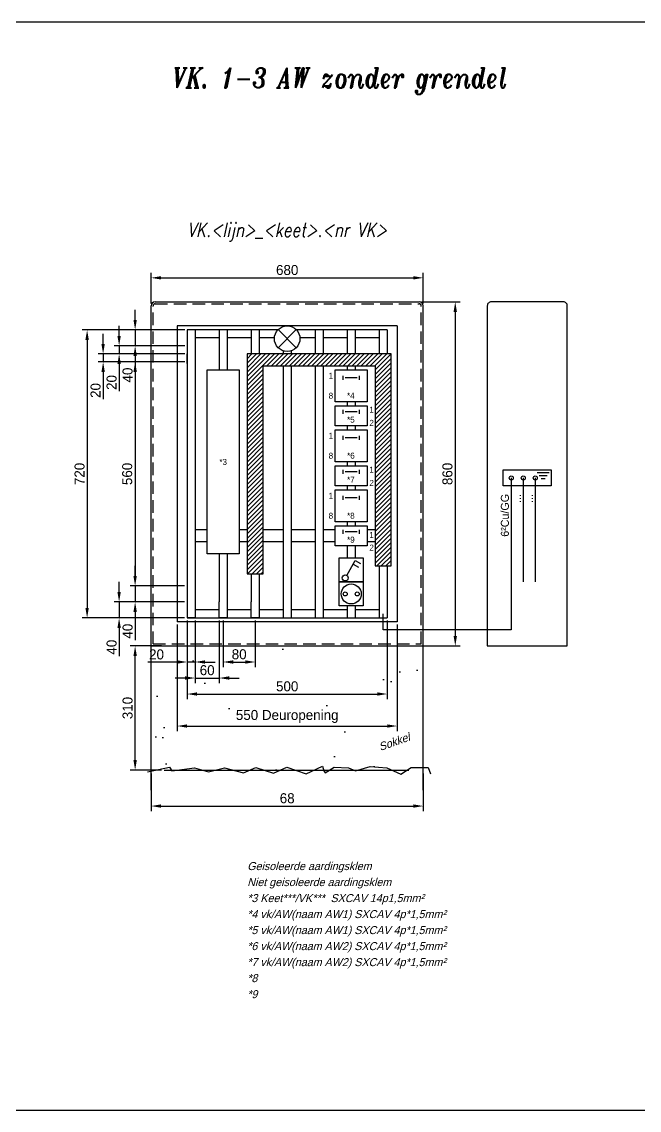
# Model space of a CAD drawing. Header units: millimetres. Extents: x -443 to 5136, y -2580 to 8636.
# Drawn here: x 138.7 to 293, y -136 to 136 of the extents above; entities that cross this region are included whole.
import ezdxf
from ezdxf.enums import TextEntityAlignment as Align

# ---------------------------------------------------------------- set-up
doc = ezdxf.new("R2010")
doc.units = ezdxf.units.MM
doc.linetypes.add('HIDDEN2', pattern=[4.6875, 3.125, -1.5625])
doc.layers.add('noprint', color=40, linetype='Continuous', plot=False)
doc.styles.add('ISO', font='isoplus')
doc.styles.add('ISO2S', font='isoplus', dxfattribs={"oblique": 15, "height": 2})
doc.styles.add('isoplus', font='isoplus.shx')
doc.styles.add('ITALICT', font='italict', dxfattribs={"width": 0.8})
doc.styles.add('MONO_8', font='monotxt', dxfattribs={"width": 0.8})
doc.styles.get("Standard").update_dxf_attribs({"font": 'isoplus.shx'})
doc.dimstyles.new('ISO-25', dxfattribs={"dimtxt": 2.5, "dimasz": 2.5, "dimexe": 1.25, "dimexo": 0.625, "dimtad": 1, "dimtxsty": 'Standard', "dimcen": 2.5, "dimadec": 0, "dimazin": 0, "dimtfac": 1, "dimtmove": 0, "dimatfit": 3, "dimfxl": 1, "dimarcsym": 0})

# ---------------------------------------------------------------- blocks, each defined once
blk = doc.blocks.new('paginalayout')
at = {"layer": 'noprint', "linetype": 'Continuous'}
for p, q in [((0, 136), (190, 136)), ((190, 136), (400, 136))]:
    blk.add_line(p, q, dxfattribs=at)
at = {"layer": 'noprint'}
blk.add_line((-136, -136), (5000, -136), dxfattribs=at)
blk = doc.blocks.new('*D192')
at = {"color": 0, "lineweight": -2, "transparency": 16777216}
for p, q in [((-9, 78.62), (-9, 86.25)), ((-6.5, 85), (56.5, 85)), ((59, 78.62), (59, 86.25))]:
    blk.add_line(p, q, dxfattribs=at)
at = {"color": 0, "transparency": 16777216}
for points in [[(-6.5, 85.42), (-6.5, 84.58), (-9, 85)], [(56.5, 85.42), (56.5, 84.58), (59, 85)]]:
    blk.add_solid(points, dxfattribs=at)
at = {"layer": 'Defpoints', "color": 0, "transparency": 16777216}
for p in [(59, 85), (-9, 78), (59, 78)]:
    blk.add_point(p, dxfattribs=at)
at = {"color": 0, "transparency": 16777216, "insert": (25, 86.94), "char_height": 2.5, "attachment_point": 5}
blk.add_mtext('680', dxfattribs=at)
blk = doc.blocks.new('*D177')
at = {"color": 0, "lineweight": -2, "transparency": 16777216}
for p, q in [((-6.4, -7), (-14.25, -7)), ((-13, -35.5), (-13, -9.5)), ((-6.4, -38), (-14.25, -38))]:
    blk.add_line(p, q, dxfattribs=at)
at = {"color": 0, "transparency": 16777216}
for points in [[(-13.42, -9.5), (-12.58, -9.5), (-13, -7)], [(-13.42, -35.5), (-12.58, -35.5), (-13, -38)]]:
    blk.add_solid(points, dxfattribs=at)
at = {"layer": 'Defpoints', "color": 0, "transparency": 16777216}
for p in [(-13, -7), (-5.78, -7), (-5.78, -38)]:
    blk.add_point(p, dxfattribs=at)
at = {"color": 0, "transparency": 16777216, "insert": (-14.88, -22.5), "char_height": 2.5, "attachment_point": 5, "rotation": 90}
blk.add_mtext('310', dxfattribs=at)
blk = doc.blocks.new('*D178')
at = {"color": 0, "lineweight": -2, "transparency": 16777216}
for p, q in [((-9, -38.87), (-9, -48.25)), ((59, -38.87), (59, -48.25)), ((-6.5, -47), (56.5, -47))]:
    blk.add_line(p, q, dxfattribs=at)
at = {"color": 0, "transparency": 16777216}
for points in [[(-6.5, -46.58), (-6.5, -47.42), (-9, -47)], [(56.5, -46.58), (56.5, -47.42), (59, -47)]]:
    blk.add_solid(points, dxfattribs=at)
at = {"layer": 'Defpoints', "color": 0, "transparency": 16777216}
for p in [(-9, -38.24), (59, -38.24), (59, -47)]:
    blk.add_point(p, dxfattribs=at)
at = {"color": 0, "transparency": 16777216, "insert": (25, -45.06), "char_height": 2.5, "attachment_point": 5}
blk.add_mtext('68', dxfattribs=at)
blk = doc.blocks.new('*D179')
at = {"color": 0, "lineweight": -2, "transparency": 16777216}
for p, q in [((-13, 74.5), (-13, 77)), ((-0.62, 72), (-14.25, 72)), ((-13, 72), (-13, 68)), ((-0.62, 68), (-14.25, 68)), ((-13, 65.5), (-13, 58.42))]:
    blk.add_line(p, q, dxfattribs=at)
at = {"color": 0, "transparency": 16777216}
for points in [[(-13.42, 74.5), (-12.58, 74.5), (-13, 72)], [(-13.42, 65.5), (-12.58, 65.5), (-13, 68)]]:
    blk.add_solid(points, dxfattribs=at)
at = {"layer": 'Defpoints', "color": 0, "transparency": 16777216}
for p in [(0, 72), (-13, 68), (0, 68)]:
    blk.add_point(p, dxfattribs=at)
at = {"color": 0, "transparency": 16777216, "insert": (-14.88, 60.71), "char_height": 2.5, "attachment_point": 5, "rotation": 90}
blk.add_mtext('40', dxfattribs=at)
blk = doc.blocks.new('*D180')
at = {"color": 0, "lineweight": -2, "transparency": 16777216}
for p, q in [((-17, 70.5), (-17, 73)), ((-0.62, 68), (-18.25, 68)), ((-0.62, 66), (-18.25, 66)), ((-17, 68), (-17, 66)), ((-17, 63.5), (-17, 56.7))]:
    blk.add_line(p, q, dxfattribs=at)
at = {"color": 0, "transparency": 16777216}
for points in [[(-17.42, 70.5), (-16.58, 70.5), (-17, 68)], [(-17.42, 63.5), (-16.58, 63.5), (-17, 66)]]:
    blk.add_solid(points, dxfattribs=at)
at = {"layer": 'Defpoints', "color": 0, "transparency": 16777216}
for p in [(-17, 66), (0, 68), (0, 66)]:
    blk.add_point(p, dxfattribs=at)
at = {"color": 0, "transparency": 16777216, "insert": (-18.88, 58.85), "char_height": 2.5, "attachment_point": 5, "rotation": 90}
blk.add_mtext('20', dxfattribs=at)
blk = doc.blocks.new('*D181')
at = {"color": 0, "lineweight": -2, "transparency": 16777216}
for p, q in [((-21, 68.5), (-21, 71)), ((-0.62, 66), (-22.25, 66)), ((-21, 66), (-21, 64)), ((-0.62, 64), (-22.25, 64)), ((-21, 61.5), (-21, 54.7))]:
    blk.add_line(p, q, dxfattribs=at)
at = {"color": 0, "transparency": 16777216}
for points in [[(-21.42, 68.5), (-20.58, 68.5), (-21, 66)], [(-21.42, 61.5), (-20.58, 61.5), (-21, 64)]]:
    blk.add_solid(points, dxfattribs=at)
at = {"layer": 'Defpoints', "color": 0, "transparency": 16777216}
for p in [(0, 66), (-21, 64), (0, 64)]:
    blk.add_point(p, dxfattribs=at)
at = {"color": 0, "transparency": 16777216, "insert": (-22.88, 56.85), "char_height": 2.5, "attachment_point": 5, "rotation": 90}
blk.add_mtext('20', dxfattribs=at)
blk = doc.blocks.new('*D182')
at = {"color": 0, "lineweight": -2, "transparency": 16777216}
for p, q in [((-0.63, 64), (-14.25, 64)), ((-13, 61.5), (-13, 10.5)), ((-0.63, 8), (-14.25, 8))]:
    blk.add_line(p, q, dxfattribs=at)
at = {"color": 0, "transparency": 16777216}
for points in [[(-13.42, 61.5), (-12.58, 61.5), (-13, 64)], [(-13.42, 10.5), (-12.58, 10.5), (-13, 8)]]:
    blk.add_solid(points, dxfattribs=at)
at = {"layer": 'Defpoints', "color": 0, "transparency": 16777216}
for p in [(0, 64), (-13, 8), (0, 8)]:
    blk.add_point(p, dxfattribs=at)
at = {"color": 0, "transparency": 16777216, "insert": (-14.97, 36), "char_height": 2.5, "attachment_point": 5, "rotation": 90}
blk.add_mtext('560', dxfattribs=at)
blk = doc.blocks.new('*D183')
at = {"color": 0, "lineweight": -2, "transparency": 16777216}
for p, q in [((-13, 10.5), (-13, 13)), ((-0.63, 8), (-14.25, 8)), ((-13, 8), (-13, 4)), ((-0.63, 4), (-14.25, 4)), ((-13, 1.5), (-13, -5.58))]:
    blk.add_line(p, q, dxfattribs=at)
at = {"color": 0, "transparency": 16777216}
for points in [[(-13.42, 10.5), (-12.58, 10.5), (-13, 8)], [(-13.42, 1.5), (-12.58, 1.5), (-13, 4)]]:
    blk.add_solid(points, dxfattribs=at)
at = {"layer": 'Defpoints', "color": 0, "transparency": 16777216}
for p in [(0, 8), (-13, 4), (0, 4)]:
    blk.add_point(p, dxfattribs=at)
at = {"color": 0, "transparency": 16777216, "insert": (-14.88, -3.29), "char_height": 2.5, "attachment_point": 5, "rotation": 90}
blk.add_mtext('40', dxfattribs=at)
blk = doc.blocks.new('*D184')
at = {"color": 0, "lineweight": -2, "transparency": 16777216}
for p, q in [((-17, 6.5), (-17, 9)), ((-0.63, 4), (-18.25, 4)), ((-17, 4), (-17, 0)), ((-0.63, 0), (-18.25, 0)), ((-17, -2.5), (-17, -9.58))]:
    blk.add_line(p, q, dxfattribs=at)
at = {"color": 0, "transparency": 16777216}
for points in [[(-17.42, 6.5), (-16.58, 6.5), (-17, 4)], [(-17.42, -2.5), (-16.58, -2.5), (-17, 0)]]:
    blk.add_solid(points, dxfattribs=at)
at = {"layer": 'Defpoints', "color": 0, "transparency": 16777216}
for p in [(0, 4), (0, 0), (-17, 0)]:
    blk.add_point(p, dxfattribs=at)
at = {"color": 0, "transparency": 16777216, "insert": (-18.88, -7.29), "char_height": 2.5, "attachment_point": 5, "rotation": 90}
blk.add_mtext('40', dxfattribs=at)
blk = doc.blocks.new('*D185')
at = {"color": 0, "lineweight": -2, "transparency": 16777216}
for p, q in [((0, -0.62), (0, -12.25)), ((2, -0.62), (2, -12.25)), ((-2.5, -11), (-9.8, -11)), ((2, -11), (0, -11)), ((4.5, -11), (7, -11))]:
    blk.add_line(p, q, dxfattribs=at)
at = {"color": 0, "transparency": 16777216}
for points in [[(-2.5, -10.58), (-2.5, -11.42), (0, -11)], [(4.5, -10.58), (4.5, -11.42), (2, -11)]]:
    blk.add_solid(points, dxfattribs=at)
at = {"layer": 'Defpoints', "color": 0, "transparency": 16777216}
for p in [(0, 0), (2, 0), (2, -11)]:
    blk.add_point(p, dxfattribs=at)
at = {"color": 0, "transparency": 16777216, "insert": (-7.65, -9.12), "char_height": 2.5, "attachment_point": 5}
blk.add_mtext('20', dxfattribs=at)
blk = doc.blocks.new('*D186')
at = {"color": 0, "lineweight": -2, "transparency": 16777216}
for p, q in [((2, -0.62), (2, -16.25)), ((8, -0.62), (8, -16.25)), ((-0.5, -15), (-3, -15)), ((2, -15), (8, -15)), ((10.5, -15), (13, -15))]:
    blk.add_line(p, q, dxfattribs=at)
at = {"color": 0, "transparency": 16777216}
for points in [[(-0.5, -14.58), (-0.5, -15.42), (2, -15)], [(10.5, -14.58), (10.5, -15.42), (8, -15)]]:
    blk.add_solid(points, dxfattribs=at)
at = {"layer": 'Defpoints', "color": 0, "transparency": 16777216}
for p in [(2, 0), (8, 0), (8, -15)]:
    blk.add_point(p, dxfattribs=at)
at = {"color": 0, "transparency": 16777216, "insert": (5, -13.06), "char_height": 2.5, "attachment_point": 5}
blk.add_mtext('60', dxfattribs=at)
blk = doc.blocks.new('*D187')
at = {"color": 0, "lineweight": -2, "transparency": 16777216}
for p, q in [((9, -0.62), (9, -12.25)), ((17, -0.62), (17, -12.25)), ((11.5, -11), (14.5, -11))]:
    blk.add_line(p, q, dxfattribs=at)
at = {"color": 0, "transparency": 16777216}
for points in [[(11.5, -10.58), (11.5, -11.42), (9, -11)], [(14.5, -10.58), (14.5, -11.42), (17, -11)]]:
    blk.add_solid(points, dxfattribs=at)
at = {"layer": 'Defpoints', "color": 0, "transparency": 16777216}
for p in [(9, 0), (17, 0), (17, -11)]:
    blk.add_point(p, dxfattribs=at)
at = {"color": 0, "transparency": 16777216, "insert": (13, -9.08), "char_height": 2.5, "attachment_point": 5}
blk.add_mtext('80', dxfattribs=at)
blk = doc.blocks.new('*D188')
at = {"color": 0, "lineweight": -2, "transparency": 16777216}
for p, q in [((0, -0.63), (0, -20.25)), ((50, -0.63), (50, -20.25)), ((2.5, -19), (47.5, -19))]:
    blk.add_line(p, q, dxfattribs=at)
at = {"color": 0, "transparency": 16777216}
for points in [[(2.5, -18.58), (2.5, -19.42), (0, -19)], [(47.5, -18.58), (47.5, -19.42), (50, -19)]]:
    blk.add_solid(points, dxfattribs=at)
at = {"layer": 'Defpoints', "color": 0, "transparency": 16777216}
for p in [(0, 0), (50, 0), (50, -19)]:
    blk.add_point(p, dxfattribs=at)
at = {"color": 0, "transparency": 16777216, "insert": (25, -17.09), "char_height": 2.5, "attachment_point": 5}
blk.add_mtext('500', dxfattribs=at)
blk = doc.blocks.new('*D189')
at = {"color": 0, "lineweight": -2, "transparency": 16777216}
for p, q in [((-0.63, 72), (-26.25, 72)), ((-25, 69.5), (-25, 2.5)), ((-0.63, 0), (-26.25, 0))]:
    blk.add_line(p, q, dxfattribs=at)
at = {"color": 0, "transparency": 16777216}
for points in [[(-25.42, 69.5), (-24.58, 69.5), (-25, 72)], [(-25.42, 2.5), (-24.58, 2.5), (-25, 0)]]:
    blk.add_solid(points, dxfattribs=at)
at = {"layer": 'Defpoints', "color": 0, "transparency": 16777216}
for p in [(0, 72), (0, 0), (-25, 0)]:
    blk.add_point(p, dxfattribs=at)
at = {"color": 0, "transparency": 16777216, "insert": (-26.88, 36), "char_height": 2.5, "attachment_point": 5, "rotation": 90}
blk.add_mtext('720', dxfattribs=at)
blk = doc.blocks.new('*D190')
at = {"color": 0, "lineweight": -2, "transparency": 16777216}
for p, q in [((-2.5, -1.63), (-2.5, -28.25)), ((52.5, -1.63), (52.5, -28.25)), ((0, -27), (50, -27))]:
    blk.add_line(p, q, dxfattribs=at)
at = {"color": 0, "transparency": 16777216}
for points in [[(0, -26.58), (0, -27.42), (-2.5, -27)], [(50, -26.58), (50, -27.42), (52.5, -27)]]:
    blk.add_solid(points, dxfattribs=at)
at = {"layer": 'Defpoints', "color": 0, "transparency": 16777216}
for p in [(-2.5, -1), (52.5, -1), (52.5, -27)]:
    blk.add_point(p, dxfattribs=at)
at = {"color": 0, "transparency": 16777216, "insert": (25, -24.61), "char_height": 2.5, "attachment_point": 5}
blk.add_mtext('550 Deuropening', dxfattribs=at)
blk = doc.blocks.new('*D191')
at = {"color": 0, "lineweight": -2, "transparency": 16777216}
for p, q in [((58.63, 79), (68.25, 79)), ((67, 76.5), (67, -4.5)), ((58.63, -7), (68.25, -7))]:
    blk.add_line(p, q, dxfattribs=at)
at = {"color": 0, "transparency": 16777216}
for points in [[(66.58, 76.5), (67.42, 76.5), (67, 79)], [(66.58, -4.5), (67.42, -4.5), (67, -7)]]:
    blk.add_solid(points, dxfattribs=at)
at = {"layer": 'Defpoints', "color": 0, "transparency": 16777216}
for p in [(58, 79), (58, -7), (67, -7)]:
    blk.add_point(p, dxfattribs=at)
at = {"color": 0, "transparency": 16777216, "insert": (65.06, 36), "char_height": 2.5, "attachment_point": 5, "rotation": 90}
blk.add_mtext('860', dxfattribs=at)
blk = doc.blocks.new('T_L233V1')
at = {"color": 2, "linetype": 'Continuous'}
for p, q in [((-2.83, -2.83), (2.83, 2.83)), ((-2.83, 2.83), (2.83, -2.83))]:
    blk.add_line(p, q, dxfattribs=at)
at = {"color": 7}
blk.add_circle((0, 0), 4, dxfattribs=at)
at = {"color": 7, "style": 'MONO_8', "width": 0.8}
for tag, p, height in [('FT', (6, 2.5), 2), ('LNAME', (6, -1.25), 2.5)]:
    blk.add_attdef(tag, p, '', height=height, dxfattribs=at)
at = {"color": 1, "style": 'MONO_8', "width": 0.8, "flags": 1}
for tag, p in [('STATION', (0, 0)), ('LIJN', (0, 2)), ('GEBRUIK', (0, -2))]:
    blk.add_attdef(tag, text='', height=1.5, dxfattribs=at).set_placement(p, align=Align.MIDDLE)
at = {"color": 7, "style": 'ISO'}
blk.add_attdef('W', (6, -4.5), '', height=2, dxfattribs=at)
blk = doc.blocks.new('T_SP736O')
at = {"color": 7}
for centre, radius in [((0, 0), 2.5), ((-1.5, 0), 0.5), ((1.5, 0), 0.5)]:
    blk.add_circle(centre, radius, dxfattribs=at)
at = {"color": 7, "style": 'ISO2S', "oblique": 15}
blk.add_attdef('L1', text='', height=2, dxfattribs=at).set_placement((-3, 3.12), align=Align.RIGHT)
at = {"color": 9, "style": 'MONO_8', "width": 0.8, "flags": 1}
for tag, p in [('LIJN', (0, 2)), ('STATION', (0, 0)), ('GEBRUIK', (0, -2))]:
    blk.add_attdef(tag, text='', height=1.5, dxfattribs=at).set_placement(p, align=Align.MIDDLE)
at = {"color": 7, "style": 'ISO2S', "oblique": 15}
blk.add_attdef('L2', (3, 3.12), '', height=2, dxfattribs=at)
at = {"color": 7, "style": 'MONO_8', "width": 0.8}
blk.add_attdef('SPNAME', text='', height=2.5, dxfattribs=at).set_placement((0, -5), align=Align.MIDDLE)
blk = doc.blocks.new('t_a86')
at = {"color": 3}
for p, q in [((3, 0), (-3, 0)), ((2, -1.5), (-2, -1.5)), ((1, -3), (-1, -3))]:
    blk.add_line(p, q, dxfattribs=at)
at = {"color": 9, "style": 'MONO_8', "width": 0.8, "flags": 1}
for tag, p in [('STATION', (0, 0)), ('LIJN', (0, 2)), ('GEBRUIK', (0, -2))]:
    blk.add_attdef(tag, text='', height=1.5, dxfattribs=at).set_placement(p, align=Align.MIDDLE)
at = {"color": 7, "style": 'MONO_8', "width": 0.8}
blk.add_attdef('ANAME', (1, 0.75), '', height=2.5, dxfattribs=at)
blk = doc.blocks.new('*U176')
at = {"linetype": 'Continuous'}
h = blk.add_hatch(dxfattribs=at)
h.set_pattern_fill('ANSI31', color=256, scale=0.25)
h.set_pattern_definition([(45, (-191, -479), (-0.561266, 0.561266), [])])
edge = h.paths.add_edge_path()
edge.add_line((15, 11), (19, 11))
edge.add_line((19, 11), (19, 63))
edge.add_line((19, 63), (47, 63))
edge.add_line((47, 63), (47, 13))
edge.add_line((47, 13), (51, 13))
edge.add_line((51, 13), (51, 66))
edge.add_line((51, 66), (15, 66))
edge.add_line((15, 66), (15, 62))
edge.add_line((15, 62), (15, 11))
edge.add_line((15, 11), (19, 11))
h = blk.add_hatch()
h.set_pattern_fill('AR-SAND', color=9, scale=0.5, angle=90, style=0)
h.set_pattern_definition([(127.5, (-41, -159), (-24.4707, -0.8), [0, -19.304, 0, -21.59, 0, -20.6375]), (97.5, (-41, -159), (-35.841, 22.476), [0, -10.414, 0, -17.399, 0, -6.6675]), (57.5, (-41, -174.62), (-0.0719, 39.5496), [0, -6.35, 0, -22.86, 0, -29.845]), (47.5, (-41, -174.62), (-11.1465, 38.178), [0, -3.175, 0, -14.986, 0, -17.145])])
h.paths.add_polyline_path([(-9, -7), (-9, -38.245), (-4.417, -37.249), (-3.946, -38.002), (-2.259, -38.002), (1.871, -37.486), (3.743, -38.002), (7.153, -38.002), (9.347, -37.486), (11.412, -38.002), (15.677, -38.002), (17.178, -37.367), (19.136, -38.002), (23.268, -38.002), (24.891, -37.249), (27.098, -38.002), (31.684, -38.002), (33.79, -37.012), (34.087, -38.002), (35.563, -38.002), (36.756, -37.249), (40.316, -37.486), (41.607, -38.002), (42.77, -38.002), (45.774, -37.13), (49.927, -37.486), (51.079, -38.002), (54.981, -38.002), (55.979, -37.367), (59, -37.367), (59, -7)])
h.paths.add_polyline_path([(47.762, -33.925), (56.736, -31.05), (56.484, -27.824), (47.51, -30.699)], flags=24)
at = {"color": 2}
for p, q in [((-8, 79), (58, 79)), ((-9, -43), (-9, 78)), ((59, -43), (59, 78)), ((-2.5, 73), (-2.5, -1)), ((52.5, 73), (-2.5, 73)), ((52.5, 73), (52.5, -1)), ((52.5, -1), (-2.5, -1)), ((-9, -7), (59, -7)), ((-9.876, -38.435), (-4.417, -37.249)), ((-4.417, -37.249), (-3.824, -38.198)), ((-3.824, -38.198), (1.871, -37.486)), ((1.871, -37.486), (5.312, -38.435)), ((5.312, -38.435), (9.347, -37.486)), ((9.347, -37.486), (14.093, -38.672)), ((14.093, -38.672), (17.178, -37.367)), ((17.178, -37.367), (21.568, -38.791)), ((21.568, -38.791), (24.891, -37.249)), ((24.891, -37.249), (29.756, -38.909)), ((29.756, -38.909), (33.79, -37.012)), ((33.79, -37.012), (34.146, -38.198)), ((34.502, -38.672), (36.756, -37.249)), ((36.756, -37.249), (40.316, -37.486)), ((40.316, -37.486), (42.096, -38.198)), ((42.096, -38.198), (45.774, -37.13)), ((45.774, -37.13), (49.927, -37.486)), ((49.927, -37.486), (53.368, -39.028)), ((53.368, -39.028), (55.979, -37.367)), ((55.979, -37.367), (60.25, -37.367)), ((60.25, -37.367), (60.844, -38.909)), ((34.146, -38.198), (34.502, -38.672))]:
    blk.add_line(p, q, dxfattribs=at)
at = {"color": 9, "linetype": 'HIDDEN2'}
for p, q in [((-8.5, -6.5), (-8.5, 78)), ((-8, 78.5), (58, 78.5)), ((58.5, -6.5), (58.5, 78)), ((-8.5, -6.5), (58.5, -6.5))]:
    blk.add_line(p, q, dxfattribs=at)
at = {"color": 1}
for p, q in [((0, 72), (0, 63)), ((22.676, 72), (0, 72)), ((2, 72), (2, 4)), ((8, 72), (8, 62)), ((10, 72), (10, 62)), ((16, 72), (16, 66)), ((18, 72), (18, 66)), ((50, 72), (27.324, 72)), ((32, 72), (32, 66)), ((34, 72), (34, 66)), ((40, 72), (40, 66)), ((42, 72), (42, 66)), ((48, 72), (48, 66)), ((50, 72), (50, 66)), ((8, 70), (2, 70)), ((16, 70), (10, 70)), ((21.806, 70), (18, 70)), ((32, 70), (28.194, 70)), ((40, 70), (34, 70)), ((48, 70), (42, 70)), ((0, 63.6), (0, 66)), ((24, 66.76), (24, 66)), ((26, 66.76), (26, 66)), ((0, 64), (0, 0)), ((24, 63), (24, 12)), ((26, 63), (26, 12)), ((32, 63), (32, 0)), ((34, 63), (34, 0)), ((40, 63), (40, 62)), ((42, 63), (42, 62)), ((40, 54), (40, 53)), ((42, 54), (42, 53)), ((40, 48), (40, 47)), ((42, 48), (42, 47)), ((40, 39), (40, 38)), ((42, 39), (42, 38)), ((40, 33), (40, 32)), ((42, 33), (42, 32)), ((5, 22), (2, 22)), ((15, 22), (13, 22)), ((24, 22), (19, 22)), ((32, 22), (26, 22)), ((37, 22), (34, 22)), ((40, 24), (40, 23)), ((40, 24), (40, 23)), ((42, 24), (42, 23)), ((42, 24), (42, 23)), ((47, 22), (45, 22)), ((5, 19), (2, 19)), ((15, 19), (13, 19)), ((24, 19), (19, 19)), ((32, 19), (26, 19)), ((37, 19), (34, 19)), ((40, 18), (37, 18)), ((40, 18), (40, 15)), ((42, 18), (42, 15)), ((47, 19), (45, 19)), ((8, 16), (8, 12)), ((10, 16), (10, 12)), ((8, 12), (8, 4)), ((10, 12), (10, 4)), ((16, 11), (16, 4)), ((18, 11), (18, 4)), ((24, 12), (24, 0)), ((26, 12), (26, 0)), ((48, 13), (48, 0)), ((50, 13), (50, 0)), ((2, 4), (2, 0)), ((40, 3), (40, 0)), ((42, 3), (42, 0)), ((2, 0), (0, 0)), ((2, 0), (0, 0)), ((8, 2), (2, 2)), ((16, 2), (10, 2)), ((24, 2), (18, 2)), ((32, 2), (26, 2)), ((40, 2), (34, 2)), ((48, 2), (42, 2))]:
    blk.add_line(p, q, dxfattribs=at)
at = {"linetype": 'Continuous'}
for p, q in [((84, 35), (84, 9)), ((87, 35), (87, 9))]:
    blk.add_line(p, q, dxfattribs=at)
at = {"color": 7}
for p, q in [((39.875, 10.65), (42, 14.33)), ((42, 14.33), (43.299, 13.58)), ((41.5, 13.464), (42.799, 12.714))]:
    blk.add_line(p, q, dxfattribs=at)
at = {"color": 9}
blk.add_line((-5.777, -38.002), (55.423, -38.002), dxfattribs=at)
at = {"color": 2}
blk.add_lwpolyline([(76, 79, 0.4142136), (75, 78), (75, -7), (95, -7), (95, 78, 0.4142136), (94, 79)], format="xyb", close=True, dxfattribs=at)
at = {"linetype": 'Continuous'}
for points in [[(15, 11), (19, 11), (19, 63), (47, 63), (47, 13), (51, 13), (51, 66), (15, 66), (15, 62), (15, 11), (19, 11)], [(39, 59.5), (39, 60.5)], [(42.5, 60), (39.5, 60)], [(43, 60.5), (43, 59.5)], [(39, 51), (39, 52)], [(43, 52), (43, 51)], [(42.5, 51.5), (39.5, 51.5)], [(39, 44.5), (39, 45.5)], [(42.5, 45), (39.5, 45)], [(43, 45.5), (43, 44.5)], [(39, 36), (39, 37)], [(42.5, 36.5), (39.5, 36.5)], [(43, 37), (43, 36)], [(81, 35), (81, -3), (49, -3), (49, 1)], [(39, 29.5), (39, 30.5)], [(42.5, 30), (39.5, 30)], [(43, 30.5), (43, 29.5)], [(39, 21), (39, 22)], [(43, 22), (43, 21)], [(42.5, 21.5), (39.5, 21.5)]]:
    blk.add_lwpolyline(points, dxfattribs=at)
at = {"color": 3}
for points in [[(5, 16), (5, 62), (13, 62), (13, 16)], [(37, 54), (37, 62), (45, 62), (45, 54)], [(37, 48), (37, 53), (45, 53), (45, 48)], [(37, 39), (37, 47), (45, 47), (45, 39)], [(37, 33), (37, 38), (45, 38), (45, 33)], [(37, 24), (37, 32), (45, 32), (45, 24)], [(37, 18), (37, 23), (45, 23), (45, 18)]]:
    blk.add_lwpolyline(points, close=True, dxfattribs=at)
at = {"linetype": 'Continuous'}
blk.add_lwpolyline([(79, 37), (91, 37), (91, 33), (79, 33)], close=True, dxfattribs=at)
at = {"color": 2}
for points in [[(38, 15), (44, 15), (44, 9), (38, 9)], [(38, 9), (44, 9), (44, 3), (38, 3)]]:
    blk.add_lwpolyline(points, close=True, dxfattribs=at)
at = {"color": 1}
for points in [[(10, 4), (10, 0), (8, 0), (8, 4)], [(18, 4), (18, 0), (16, 0), (16, 4)], [(0, 0), (50, 0)]]:
    blk.add_lwpolyline(points, dxfattribs=at)
at = {"linetype": 'Continuous'}
for centre in [(81, 35), (84, 35), (87, 35)]:
    blk.add_circle(centre, 0.5, dxfattribs=at)
at = {"color": 7}
blk.add_circle((39.5, 10), 0.75, dxfattribs=at)
at = {"color": 2}
for centre, start, end in [((-8, 78), 90, 180), ((58, 78), 0, 90)]:
    blk.add_arc(centre, 1, start, end, dxfattribs=at)
at = {"color": 2, "linetype": 'HIDDEN2'}
for centre, start, end in [((-8, 78), 90, 180), ((58, 78), 0, 90)]:
    blk.add_arc(centre, 0.5, start, end, dxfattribs=at)
at = {"color": 9, "xscale": 0.8000000000000114, "yscale": 0.8000000000000114, "zscale": 0.8000000000000114}
blk.add_blockref('T_L233V1', (25, 69.8), dxfattribs=at)
at = {"color": 7, "linetype": 'Continuous', "xscale": 0.5, "yscale": 0.5, "zscale": 0.5}
blk.add_blockref('t_a86', (89, 36.25), dxfattribs=at)
blk.add_blockref('T_SP736O', (41, 6))
at = {"linetype": 'Continuous'}
for s, p in [('1', (35.365, 59.786)), ('8', (35.365, 54.786)), ('*4', (39.966, 54.816)), ('1', (45.541, 51.31)), ('*5', (39.966, 48.816)), ('2', (45.541, 48.003)), ('1', (35.365, 44.786)), ('8', (35.365, 39.786)), ('*6', (39.966, 39.816)), ('1', (45.541, 36.31)), ('*7', (39.966, 33.816)), ('2', (45.541, 33.003)), ('1', (35.365, 29.786)), ('8', (35.365, 24.786)), ('*8', (39.966, 24.816)), ('*9', (39.966, 18.816)), ('1', (45.541, 20.025)), ('2', (45.541, 16.844))]:
    blk.add_text(s, height=1.5, dxfattribs=at).set_placement(p)
blk.add_text('*3', height=1.5, dxfattribs=at).set_placement((9, 39), align=Align.MIDDLE_CENTER)
at = {"color": 7, "style": 'isoplus'}
for s, p in [('6²Cu/GG', (81, 31)), ('...', (84, 31)), ('...', (87, 31))]:
    blk.add_text(s, height=2, rotation=90, dxfattribs=at).set_placement(p, align=Align.BOTTOM_RIGHT)
at = {"color": 7, "style": 'ISO2S', "oblique": 15}
blk.add_text('Sokkel', height=2, rotation=19.46141, dxfattribs=at).set_placement((48.292, -33.245))
at = {"color": 7, "linetype": 'Continuous', "style": 'ITALICT', "width": 0.8}
blk.add_attdef('BENAMING', text='', height=3.5, dxfattribs=at).set_placement((25, 97), align=Align.MIDDLE_CENTER)
at = {"color": 7, "linetype": 'Continuous', "style": 'ISO2S', "oblique": 15}
blk.add_attdef('KP', (30.958, 90.527), '', height=2, dxfattribs=at)
for tag, p in [('1', (15.021, -62)), ('2', (15.021, -66)), ('3', (15.021, -70)), ('4', (15.021, -74)), ('5', (15.021, -78)), ('6', (15.021, -82)), ('7', (15.021, -86)), ('8', (15.021, -90)), ('9', (15.021, -94))]:
    blk.add_attdef(tag, text='', height=2, dxfattribs=at).set_placement(p, align=Align.MIDDLE_LEFT)
at = {"color": 9}
for base, p1, p2, text, picture, middle in [((59, 85), (-9, 78), (59, 78), '680', '*D192', (25, 86.939)), ((8, -15), (2, 0), (8, 0), '60', '*D186', (5, -13.061)), ((50, -19), (0, 0), (50, 0), '500', '*D188', (25, -17.091)), ((17, -11), (9, 0), (17, 0), '80', '*D187', (13, -9.082)), ((52.5, -27), (-2.5, -1), (52.5, -1), '550 Deuropening', '*D190', (25, -24.608))]:
    dim = blk.add_linear_dim(base=base, p1=p1, p2=p2, text=text, dimstyle='ISO-25', dxfattribs=at)
    dim.commit()
    dim.dimension.update_dxf_attribs({"geometry": picture, "text_midpoint": middle})
for base, p1, p2, text, picture, middle in [((67, -7), (58, 79), (58, -7), '860', '*D191', (65.061, 36)), ((-13, 68), (0, 72), (0, 68), '40', '*D179', (-14.876, 60.709)), ((-25, 0), (0, 72), (0, 0), '720', '*D189', (-26.876, 36)), ((-21, 64), (0, 66), (0, 64), '20', '*D181', (-22.876, 56.848)), ((-17, 66), (0, 68), (0, 66), '20', '*D180', (-18.876, 58.848)), ((-13, 8), (0, 64), (0, 8), '560', '*D182', (-14.973, 36)), ((-13, 4), (0, 8), (0, 4), '40', '*D183', (-14.876, -3.291)), ((-17, 0), (0, 4), (0, 0), '40', '*D184', (-18.876, -7.291)), ((-13, -7), (-5.777, -38.002), (-5.777, -7), '310', '*D177', (-14.876, -22.501))]:
    dim = blk.add_linear_dim(base=base, p1=p1, p2=p2, angle=90, text=text, dimstyle='ISO-25', dxfattribs=at)
    dim.commit()
    dim.dimension.update_dxf_attribs({"geometry": picture, "text_midpoint": middle})
dim = blk.add_linear_dim(base=(2, -11), p1=(0, 0), p2=(2, 0), text='20', dimstyle='ISO-25', dxfattribs=at)
dim.commit()
dim.dimension.update_dxf_attribs({"geometry": '*D185', "text_midpoint": (-7.649, -11), "dimtype": 160})
dim = blk.add_linear_dim(base=(59, -47), p1=(-9, -38.245), p2=(59, -38.245), dimstyle='ISO-25', dxfattribs=at)
dim.commit()
dim.dimension.update_dxf_attribs({"geometry": '*D178', "text_midpoint": (25, -45.061)})

msp = doc.modelspace()

# ---------------------------------------------------------------- block references
msp.add_blockref('*U176', (180, -12.99)).add_auto_attribs({'8': '*8', '7': '*7 vk/AW(naam AW2) SXCAV 4p*1,5mm²', '6': '*6 vk/AW(naam AW2) SXCAV 4p*1,5mm²', '5': '*5 vk/AW(naam AW1) SXCAV 4p*1,5mm²', '4': '*4 vk/AW(naam AW1) SXCAV 4p*1,5mm²', '3': '*3 Keet***/VK***  SXCAV 14p1,5mm²', '2': 'Niet geisoleerde aardingsklem', '1': 'Geisoleerde aardingsklem', '9': '*9', 'BENAMING': 'VK.<lijn>_<keet>.<nr VK>'})
at = {"layer": 'noprint', "linetype": 'Continuous'}
msp.add_blockref('paginalayout', (0, 0), dxfattribs=at)

# ---------------------------------------------------------------- texts
at = {"color": 3, "linetype": 'Continuous', "style": 'ITALICT', "width": 0.8}
msp.add_text('VK. 1-3 AW zonder grendel', height=5, dxfattribs=at).set_placement((218, 122), align=Align.MIDDLE_CENTER)

doc.saveas('drawing.dxf')
